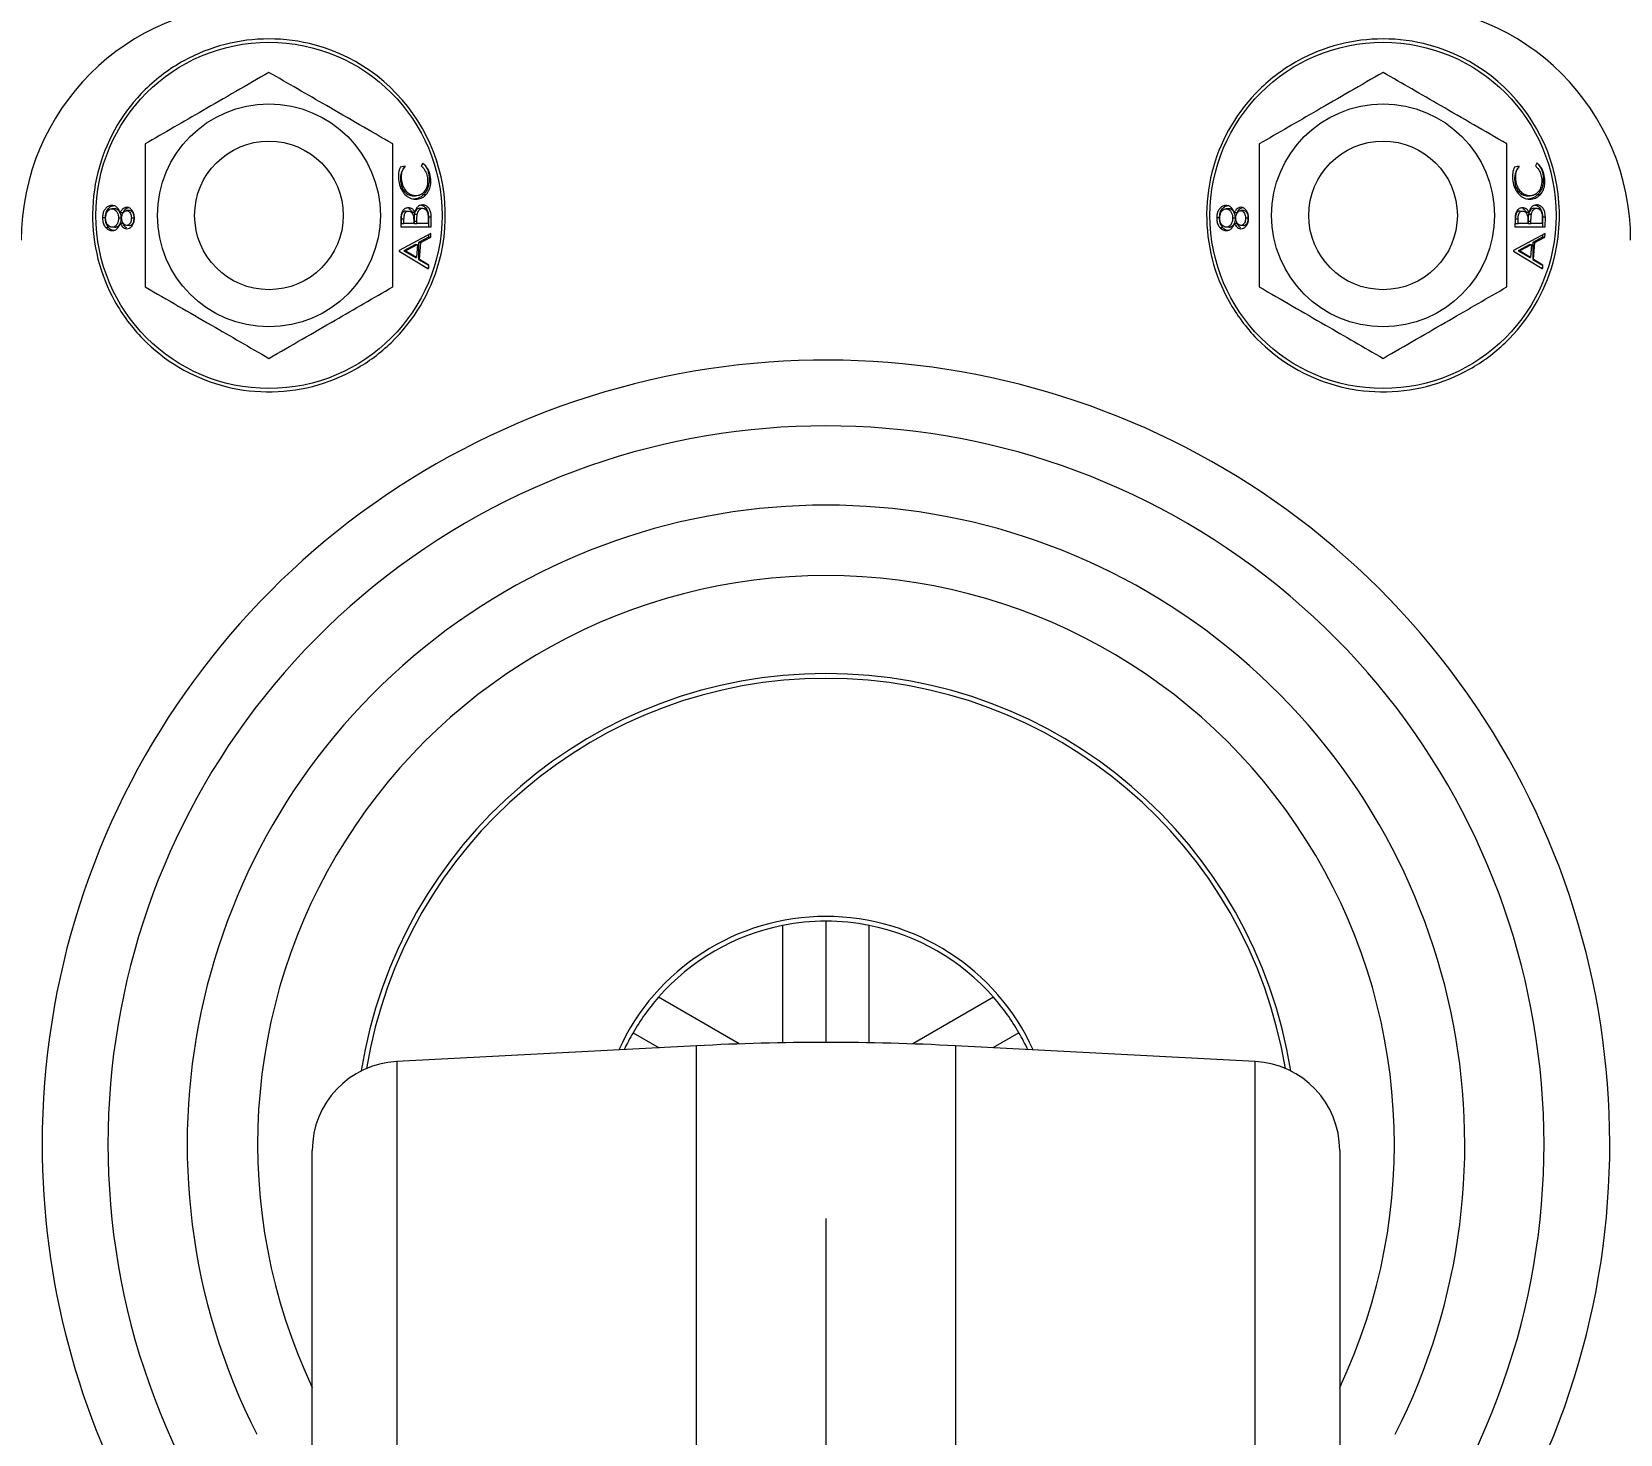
# Model space of a CAD drawing. Header units: inches. Extents: x 40138 to 76695, y -14500 to -5279.
# Drawn here: x 70917.9 to 70982.1, y -10757.7 to -10701 of the extents above; entities that cross this region are included whole.
import ezdxf

# ---------------------------------------------------------------- set-up
doc = ezdxf.new("R2010")
doc.units = ezdxf.units.IN
doc.header["$LTSCALE"] = 2
doc.header["$MEASUREMENT"] = 0
doc.header["$PDMODE"] = 35
doc.header["$PDSIZE"] = -1
doc.layers.add('M-ANNO-DIMS', color=7, linetype='Continuous', lineweight=13)
doc.layers.add('M-OBJECT-DETAILS', color=7, linetype='Continuous', lineweight=9)
doc.styles.get("Standard").update_dxf_attribs({"font": 'romans.shx', "width": 0.8})
doc.dimstyles.new('Details World Wide', dxfattribs={"dimscale": 4, "dimtxt": 4.5, "dimasz": 3.5, "dimexe": 0.75, "dimexo": 0.75, "dimgap": 0.75, "dimtad": 0, "dimtih": 1, "dimtoh": 1, "dimdec": 0, "dimzin": 4, "dimdsep": 46, "dimtxsty": 'Standard', "dimcen": 0, "dimclrd": 256, "dimclre": 256, "dimclrt": 256, "dimadec": 0, "dimazin": 1, "dimtfac": 1, "dimtdec": 0, "dimtmove": 0, "dimatfit": 3, "dimfxl": 1, "dimtolj": 1, "dimtzin": 0, "dimlwd": -1, "dimlwe": -1, "dimarcsym": 0})

# ---------------------------------------------------------------- blocks, each defined once
blk = doc.blocks.new('*D35')
at = {"layer": 'Defpoints', "color": 0, "transparency": 16777216}
for p in [(70550.42, -10745.945), (70950.02, -10745.945), (70950.02, -11048.548)]:
    blk.add_point(p, dxfattribs=at)
at = {"layer": 'M-ANNO-DIMS', "transparency": 16777216}
for p, q in [((70550.42, -10748.945), (70550.42, -11051.548)), ((70950.02, -10748.945), (70950.02, -11051.548)), ((70564.42, -11048.548), (70601.795, -11048.548)), ((70936.02, -11048.548), (70820.366, -11048.548))]:
    blk.add_line(p, q, dxfattribs=at)
for points in [[(70564.42, -11046.215), (70564.42, -11050.881), (70550.42, -11048.548)], [(70936.02, -11046.215), (70936.02, -11050.881), (70950.02, -11048.548)]]:
    blk.add_solid(points, dxfattribs=at)
at = {"layer": 'M-ANNO-DIMS', "transparency": 16777216, "insert": (70711.08, -11048.548), "char_height": 18, "width": 315.31738, "attachment_point": 5}
blk.add_mtext('\\A1;400\\P [15.73]\\PCASTERS\\PCENTER TO CENTER', dxfattribs=at)
blk = doc.blocks.new('*D68')
at = {"layer": 'Defpoints', "color": 0, "transparency": 16777216}
for p in [(70845.16, -9721.796), (71341.845, -9721.796), (70845.22, -10827.966)]:
    blk.add_point(p, dxfattribs=at)
at = {"layer": 'M-ANNO-DIMS', "transparency": 16777216}
for p, q in [((70848.16, -9721.796), (71344.845, -9721.796)), ((71341.845, -9735.796), (71341.845, -10095.974)), ((71341.845, -10813.966), (71341.845, -10159.403)), ((70848.22, -10827.966), (71344.845, -10827.966))]:
    blk.add_line(p, q, dxfattribs=at)
for points in [[(71339.512, -9735.796), (71344.178, -9735.796), (71341.845, -9721.796)], [(71339.512, -10813.966), (71344.178, -10813.966), (71341.845, -10827.966)]]:
    blk.add_solid(points, dxfattribs=at)
at = {"layer": 'M-ANNO-DIMS', "transparency": 16777216, "insert": (71341.845, -10127.688), "char_height": 18, "attachment_point": 5}
blk.add_mtext('\\A1;1106\\P [43.55]', dxfattribs=at)

msp = doc.modelspace()

# ---------------------------------------------------------------- linework, layer by layer
at = {"layer": 'M-OBJECT-DETAILS', "linetype": 'Continuous', "lineweight": 0}
for p, q in [((70933.023, -10706.458), (70932.826, -10706.493)), ((70933.731, -10706.338), (70933.673, -10706.447)), ((70933.743, -10706.336), (70933.731, -10706.338)), ((70978.023, -10706.458), (70977.826, -10706.493)), ((70978.731, -10706.338), (70978.673, -10706.447)), ((70978.743, -10706.336), (70978.731, -10706.338)), ((70932.829, -10706.993), (70932.88, -10706.993)), ((70933.993, -10706.982), (70934.055, -10706.982)), ((70977.829, -10706.993), (70977.88, -10706.993)), ((70978.993, -10706.982), (70979.055, -10706.982)), ((70933.349, -10707.657), (70933.447, -10707.657)), ((70933.779, -10707.601), (70933.875, -10707.601)), ((70978.349, -10707.657), (70978.447, -10707.657)), ((70978.779, -10707.601), (70978.875, -10707.601)), ((70921.29, -10708.176), (70921.177, -10708.176)), ((70921.63, -10708.338), (70921.515, -10708.338)), ((70921.888, -10708.253), (70921.774, -10708.253)), ((70933.041, -10708.272), (70933.155, -10708.272)), ((70933.3, -10708.311), (70933.414, -10708.311)), ((70933.394, -10708.402), (70933.509, -10708.402)), ((70933.613, -10708.157), (70933.726, -10708.157)), ((70933.962, -10708.501), (70933.962, -10708.907)), ((70933.962, -10708.501), (70934.077, -10708.501)), ((70934.071, -10708.907), (70934.077, -10708.501)), ((70966.29, -10708.176), (70966.177, -10708.176)), ((70966.63, -10708.338), (70966.515, -10708.338)), ((70966.888, -10708.253), (70966.774, -10708.253)), ((70978.041, -10708.272), (70978.155, -10708.272)), ((70978.3, -10708.311), (70978.414, -10708.311)), ((70978.394, -10708.402), (70978.509, -10708.402)), ((70978.613, -10708.157), (70978.726, -10708.157)), ((70978.962, -10708.501), (70978.962, -10708.907)), ((70978.962, -10708.501), (70979.077, -10708.501)), ((70979.071, -10708.907), (70979.077, -10708.501)), ((70920.915, -10708.549), (70920.8, -10708.549)), ((70921.049, -10708.947), (70920.941, -10708.947)), ((70921.301, -10708.926), (70921.192, -10708.926)), ((70921.56, -10708.56), (70921.445, -10708.56)), ((70921.63, -10708.771), (70921.518, -10708.771)), ((70921.891, -10708.849), (70921.78, -10708.849)), ((70922.079, -10708.551), (70921.964, -10708.551)), ((70934.063, -10709.176), (70932.787, -10709.868)), ((70932.849, -10708.614), (70932.843, -10708.907)), ((70932.861, -10708.589), (70932.975, -10708.589)), ((70932.861, -10708.589), (70932.861, -10708.772)), ((70932.861, -10708.772), (70932.972, -10708.772)), ((70932.972, -10708.772), (70932.975, -10708.589)), ((70933.366, -10708.772), (70932.972, -10708.772)), ((70933.367, -10708.682), (70933.366, -10708.772)), ((70933.38, -10708.683), (70933.38, -10708.772)), ((70933.38, -10708.683), (70933.493, -10708.683)), ((70933.38, -10708.772), (70933.492, -10708.772)), ((70933.492, -10708.772), (70933.493, -10708.683)), ((70933.948, -10708.772), (70933.492, -10708.772)), ((70933.95, -10708.58), (70933.948, -10708.772)), ((70934.057, -10709.322), (70934.063, -10709.176)), ((70965.915, -10708.549), (70965.8, -10708.549)), ((70966.049, -10708.947), (70965.941, -10708.947)), ((70966.301, -10708.926), (70966.192, -10708.926)), ((70966.56, -10708.56), (70966.445, -10708.56)), ((70966.63, -10708.771), (70966.518, -10708.771)), ((70966.891, -10708.849), (70966.78, -10708.849)), ((70967.079, -10708.551), (70966.964, -10708.551)), ((70979.063, -10709.176), (70977.787, -10709.868)), ((70977.849, -10708.614), (70977.843, -10708.907)), ((70977.861, -10708.589), (70977.975, -10708.589)), ((70977.861, -10708.589), (70977.861, -10708.772)), ((70977.861, -10708.772), (70977.972, -10708.772)), ((70977.972, -10708.772), (70977.975, -10708.589)), ((70978.366, -10708.772), (70977.972, -10708.772)), ((70978.367, -10708.682), (70978.366, -10708.772)), ((70978.38, -10708.683), (70978.38, -10708.772)), ((70978.38, -10708.683), (70978.493, -10708.683)), ((70978.38, -10708.772), (70978.492, -10708.772)), ((70978.492, -10708.772), (70978.493, -10708.683)), ((70978.948, -10708.772), (70978.492, -10708.772)), ((70978.95, -10708.58), (70978.948, -10708.772)), ((70979.057, -10709.322), (70979.063, -10709.176)), ((70933.443, -10709.615), (70932.974, -10709.879)), ((70933.028, -10709.879), (70933.52, -10709.615)), ((70933.443, -10709.615), (70933.52, -10709.615)), ((70933.52, -10709.615), (70933.478, -10710.151)), ((70933.962, -10709.322), (70933.568, -10709.544)), ((70933.568, -10709.544), (70933.568, -10710.224)), ((70933.568, -10709.544), (70933.651, -10709.544)), ((70933.599, -10710.224), (70933.651, -10709.544)), ((70933.651, -10709.544), (70934.057, -10709.322)), ((70933.962, -10709.231), (70933.962, -10709.322)), ((70933.962, -10709.322), (70934.057, -10709.322)), ((70978.443, -10709.615), (70977.974, -10709.879)), ((70978.028, -10709.879), (70978.52, -10709.615)), ((70978.443, -10709.615), (70978.52, -10709.615)), ((70978.52, -10709.615), (70978.478, -10710.151)), ((70978.962, -10709.322), (70978.568, -10709.544)), ((70978.568, -10709.544), (70978.568, -10710.224)), ((70978.568, -10709.544), (70978.651, -10709.544)), ((70978.599, -10710.224), (70978.651, -10709.544)), ((70978.651, -10709.544), (70979.057, -10709.322)), ((70978.962, -10709.231), (70978.962, -10709.322)), ((70978.962, -10709.322), (70979.057, -10709.322)), ((70932.787, -10709.868), (70932.786, -10709.887)), ((70932.786, -10709.887), (70933.94, -10710.586)), ((70932.974, -10709.879), (70933.443, -10710.151)), ((70932.974, -10709.879), (70933.028, -10709.879)), ((70933.478, -10710.151), (70933.028, -10709.879)), ((70933.443, -10710.151), (70933.478, -10710.151)), ((70933.568, -10710.224), (70933.962, -10710.452)), ((70933.568, -10710.224), (70933.599, -10710.224)), ((70933.976, -10710.452), (70933.599, -10710.224)), ((70933.962, -10710.59), (70933.976, -10710.452)), ((70933.962, -10710.452), (70933.962, -10710.59)), ((70933.962, -10710.452), (70933.976, -10710.452)), ((70977.787, -10709.868), (70977.786, -10709.887)), ((70977.786, -10709.887), (70978.94, -10710.586)), ((70977.974, -10709.879), (70978.443, -10710.151)), ((70977.974, -10709.879), (70978.028, -10709.879)), ((70978.478, -10710.151), (70978.028, -10709.879)), ((70978.443, -10710.151), (70978.478, -10710.151)), ((70978.568, -10710.224), (70978.962, -10710.452)), ((70978.568, -10710.224), (70978.599, -10710.224)), ((70978.976, -10710.452), (70978.599, -10710.224)), ((70978.962, -10710.59), (70978.976, -10710.452)), ((70978.962, -10710.452), (70978.962, -10710.59)), ((70978.962, -10710.452), (70978.976, -10710.452)), ((70933.94, -10710.586), (70933.962, -10710.59)), ((70978.94, -10710.586), (70978.962, -10710.59)), ((70948.27, -10737.117), (70948.27, -10741.853)), ((70950.02, -10736.945), (70950.02, -10741.837)), ((70951.77, -10741.853), (70951.77, -10737.117)), ((70946.512, -10741.899), (70943.25, -10740.015)), ((70956.791, -10740.015), (70953.529, -10741.899)), ((70942.226, -10741.445), (70943.28, -10742.053)), ((70957.815, -10741.445), (70956.761, -10742.053)), ((70944.787, -10741.974), (70932.682, -10742.609)), ((70944.787, -10792.776), (70944.787, -10741.974)), ((70967.359, -10742.609), (70955.254, -10741.974)), ((70955.254, -10741.974), (70955.254, -10767.375)), ((70932.682, -10742.609), (70932.682, -10792.141)), ((70967.359, -10767.375), (70967.359, -10742.609)), ((70929.27, -10788.546), (70929.27, -10746.204)), ((70970.77, -10746.204), (70970.77, -10788.546))]:
    msp.add_line(p, q, dxfattribs=at)
for centre, radius in [((70927.52, -10708.445), 6.991), ((70972.52, -10708.445), 6.991), ((70927.52, -10708.445), 4.5), ((70972.52, -10708.445), 4.5), ((70927.52, -10708.445), 3), ((70972.52, -10708.445), 3)]:
    msp.add_circle(centre, radius, dxfattribs=at)
for centre, radius, start, end in [((70927.02, -10709.445), 9.5, 90, 180), ((70973.02, -10709.445), 9.5, 0, 90), ((70927.52, -10708.445), 7.125, 90, 118.83254), ((70927.52, -10708.445), 7.125, 74.85515, 90), ((70972.52, -10708.445), 7.125, 90, 118.83254), ((70972.52, -10708.445), 7.125, 74.85515, 90), ((70927.52, -10708.445), 7.125, 29.55583, 74.85515), ((70972.52, -10708.445), 7.125, 29.55583, 74.85515), ((70927.52, -10708.445), 7.125, 118.83254, 134.51966), ((70972.52, -10708.445), 7.125, 118.83254, 134.51966), ((70927.52, -10708.445), 7.125, 134.51966, 164.00096), ((70972.52, -10708.445), 7.125, 134.51966, 164.00096), ((70927.52, -10708.445), 7.125, 344.49332, 29.55583), ((70972.52, -10708.445), 7.125, 344.49332, 29.55583), ((70927.52, -10708.445), 7.125, 164.00096, 179.48437), ((70972.52, -10708.445), 7.125, 164.00096, 179.48437), ((70927.52, -10708.445), 7.125, 179.48437, 209.15255), ((70972.52, -10708.445), 7.125, 179.48437, 209.15255), ((70927.52, -10708.445), 7.125, 313.82718, 344.49332), ((70972.52, -10708.445), 7.125, 313.82718, 344.49332), ((70927.52, -10708.445), 7.125, 209.15255, 224.38376), ((70972.52, -10708.445), 7.125, 209.15255, 224.38376), ((70927.52, -10708.445), 7.125, 224.38376, 254.28676), ((70927.52, -10708.445), 7.125, 299.40158, 313.82718), ((70972.52, -10708.445), 7.125, 224.38376, 254.28676), ((70972.52, -10708.445), 7.125, 299.40158, 313.82718), ((70950.02, -10745.945), 31.658, 329.28504, 180), ((70927.52, -10708.445), 7.125, 269.18993, 299.40158), ((70972.52, -10708.445), 7.125, 269.18993, 299.40158), ((70927.52, -10708.445), 7.125, 254.28676, 269.18993), ((70972.52, -10708.445), 7.125, 254.28676, 269.18993), ((70950.02, -10745.945), 29, 333.00241, 206.99759), ((70950.02, -10745.945), 25.8, 333.00241, 206.99759), ((70950.02, -10745.945), 22.957, 90, 205.33136), ((70950.02, -10745.945), 22.957, 334.66864, 90), ((70950.02, -10745.945), 19, 8.9532, 171.0468), ((70950.02, -10745.945), 18.806, 9.34943, 170.65057), ((70950.02, -10745.945), 9.194, 24.45771, 155.54229), ((70950.02, -10745.945), 9, 101.21227, 138.78773), ((70950.02, -10745.945), 9, 90, 101.21227), ((70950.02, -10745.945), 9, 78.78773, 90), ((70950.02, -10745.945), 9, 41.21227, 78.78773), ((70950.02, -10745.945), 9, 138.78773, 150), ((70950.02, -10745.945), 9, 30, 41.21227), ((70950.02, -10745.945), 9, 150, 154.89946), ((70950.02, -10841.837), 100, 87, 93), ((70950.02, -10745.945), 9, 25.10054, 30), ((70932.87, -10746.204), 3.6, 93, 180), ((70967.17, -10746.204), 3.6, 0, 87), ((70950.02, -10745.945), 31.658, 180, 209.72409)]:
    msp.add_arc(centre, radius, start, end, dxfattribs=at)
for points, knots in [([(70927.52, -10702.672), (70926.627, -10703.187), (70924.956, -10704.152), (70923.294, -10705.112), (70922.52, -10705.558)], [0, 0, 0, 0, 0.5347168, 1, 1, 1, 1]), ([(70932.52, -10705.558), (70931.627, -10705.043), (70929.956, -10704.078), (70928.294, -10703.118), (70927.52, -10702.672)], [0, 0, 0, 0, 0.534716, 1, 1, 1, 1]), ([(70972.52, -10702.672), (70971.627, -10703.187), (70969.956, -10704.152), (70968.294, -10705.112), (70967.52, -10705.558)], [0, 0, 0, 0, 0.534716, 1, 1, 1, 1]), ([(70977.52, -10705.558), (70976.627, -10705.043), (70974.956, -10704.078), (70973.294, -10703.118), (70972.52, -10702.672)], [0, 0, 0, 0, 0.534715, 1, 1, 1, 1]), ([(70922.52, -10705.558), (70922.52, -10705.785), (70922.52, -10706.964), (70922.52, -10708.953), (70922.52, -10710.624), (70922.52, -10711.332)], [0, 0, 0, 0, 0.120906, 0.62741, 1, 1, 1, 1]), ([(70932.52, -10711.332), (70932.52, -10710.624), (70932.52, -10708.953), (70932.52, -10706.964), (70932.52, -10705.785), (70932.52, -10705.558)], [0, 0, 0, 0, 0.37259, 0.879094, 1, 1, 1, 1]), ([(70967.52, -10705.558), (70967.52, -10705.785), (70967.52, -10706.964), (70967.52, -10708.953), (70967.52, -10710.624), (70967.52, -10711.332)], [0, 0, 0, 0, 0.120906, 0.62741, 1, 1, 1, 1]), ([(70977.52, -10711.332), (70977.52, -10710.624), (70977.52, -10708.953), (70977.52, -10706.964), (70977.52, -10705.785), (70977.52, -10705.558)], [0, 0, 0, 0, 0.37259, 0.879094, 1, 1, 1, 1]), ([(70932.826, -10706.493), (70932.797, -10706.57), (70932.74, -10706.722), (70932.748, -10706.898), (70932.752, -10706.984)], [0, 0, 0, 0, 0.509676, 1, 1, 1, 1]), ([(70933.023, -10706.458), (70932.983, -10706.507), (70932.918, -10706.587), (70932.863, -10706.731), (70932.834, -10706.859), (70932.831, -10706.948), (70932.829, -10706.993)], [0, 0, 0, 0, 0.3393314, 0.5594726, 0.7797523, 1, 1, 1, 1]), ([(70932.88, -10706.993), (70932.878, -10706.941), (70932.872, -10706.811), (70932.912, -10706.616), (70932.988, -10706.509), (70933.023, -10706.458)], [0, 0, 0, 0, 0.256358, 0.651605, 1, 1, 1, 1]), ([(70933.673, -10706.447), (70933.707, -10706.482), (70933.793, -10706.571), (70933.894, -10706.754), (70933.917, -10706.907), (70933.928, -10706.983)], [0, 0, 0, 0, 0.249563, 0.628035, 1, 1, 1, 1]), ([(70934.055, -10706.982), (70934.04, -10706.884), (70934.011, -10706.686), (70933.882, -10706.465), (70933.777, -10706.368), (70933.743, -10706.336)], [0, 0, 0, 0, 0.397731, 0.798455, 1, 1, 1, 1]), ([(70933.743, -10706.336), (70933.794, -10706.393), (70933.878, -10706.487), (70933.95, -10706.661), (70933.987, -10706.819), (70933.991, -10706.928), (70933.993, -10706.982)], [0, 0, 0, 0, 0.339341, 0.559515, 0.779712, 1, 1, 1, 1]), ([(70977.826, -10706.493), (70977.797, -10706.57), (70977.74, -10706.722), (70977.748, -10706.898), (70977.752, -10706.984)], [0, 0, 0, 0, 0.509676, 1, 1, 1, 1]), ([(70978.023, -10706.458), (70977.983, -10706.507), (70977.918, -10706.587), (70977.863, -10706.731), (70977.834, -10706.859), (70977.831, -10706.948), (70977.829, -10706.993)], [0, 0, 0, 0, 0.3393314, 0.5594726, 0.7797523, 1, 1, 1, 1]), ([(70977.88, -10706.993), (70977.878, -10706.941), (70977.872, -10706.811), (70977.912, -10706.616), (70977.988, -10706.509), (70978.023, -10706.458)], [0, 0, 0, 0, 0.256358, 0.651605, 1, 1, 1, 1]), ([(70978.673, -10706.447), (70978.707, -10706.482), (70978.793, -10706.571), (70978.894, -10706.754), (70978.917, -10706.907), (70978.928, -10706.983)], [0, 0, 0, 0, 0.249563, 0.628035, 1, 1, 1, 1]), ([(70979.055, -10706.982), (70979.04, -10706.884), (70979.011, -10706.686), (70978.882, -10706.465), (70978.777, -10706.368), (70978.743, -10706.336)], [0, 0, 0, 0, 0.397728, 0.798454, 1, 1, 1, 1]), ([(70978.743, -10706.336), (70978.794, -10706.393), (70978.878, -10706.487), (70978.95, -10706.661), (70978.987, -10706.819), (70978.991, -10706.928), (70978.993, -10706.982)], [0, 0, 0, 0, 0.339341, 0.559515, 0.779712, 1, 1, 1, 1]), ([(70932.752, -10706.984), (70932.768, -10707.086), (70932.796, -10707.274), (70932.929, -10707.516), (70933.1, -10707.694), (70933.284, -10707.782), (70933.401, -10707.789), (70933.444, -10707.791)], [0, 0, 0, 0, 0.243393, 0.450854, 0.65784, 0.874234, 1, 1, 1, 1]), ([(70932.829, -10706.993), (70932.838, -10707.088), (70932.856, -10707.28), (70932.989, -10707.503), (70933.164, -10707.636), (70933.288, -10707.65), (70933.349, -10707.657)], [0, 0, 0, 0, 0.279869, 0.559517, 0.779683, 1, 1, 1, 1]), ([(70933.447, -10707.657), (70933.387, -10707.65), (70933.265, -10707.637), (70933.104, -10707.524), (70932.983, -10707.359), (70932.906, -10707.176), (70932.888, -10707.049), (70932.88, -10706.993)], [0, 0, 0, 0, 0.21341, 0.427941, 0.625548, 0.832687, 1, 1, 1, 1]), ([(70933.928, -10706.983), (70933.928, -10707.07), (70933.929, -10707.229), (70933.843, -10707.434), (70933.715, -10707.582), (70933.572, -10707.65), (70933.48, -10707.655), (70933.447, -10707.657)], [0, 0, 0, 0, 0.251132, 0.46214, 0.672907, 0.884323, 1, 1, 1, 1]), ([(70933.993, -10706.982), (70933.99, -10707.061), (70933.984, -10707.191), (70933.933, -10707.362), (70933.869, -10707.495), (70933.809, -10707.566), (70933.779, -10707.601)], [0, 0, 0, 0, 0.339854, 0.559938, 0.779979, 1, 1, 1, 1]), ([(70933.875, -10707.601), (70933.92, -10707.54), (70934.011, -10707.418), (70934.061, -10707.192), (70934.057, -10707.045), (70934.055, -10706.982)], [0, 0, 0, 0, 0.362181, 0.725374, 1, 1, 1, 1]), ([(70977.752, -10706.984), (70977.768, -10707.086), (70977.796, -10707.274), (70977.929, -10707.516), (70978.1, -10707.694), (70978.284, -10707.782), (70978.401, -10707.789), (70978.444, -10707.791)], [0, 0, 0, 0, 0.243393, 0.450854, 0.65784, 0.874234, 1, 1, 1, 1]), ([(70977.829, -10706.993), (70977.838, -10707.088), (70977.856, -10707.28), (70977.989, -10707.503), (70978.164, -10707.636), (70978.288, -10707.65), (70978.349, -10707.657)], [0, 0, 0, 0, 0.279869, 0.559517, 0.779683, 1, 1, 1, 1]), ([(70978.447, -10707.657), (70978.387, -10707.65), (70978.265, -10707.637), (70978.104, -10707.524), (70977.983, -10707.359), (70977.906, -10707.176), (70977.888, -10707.049), (70977.88, -10706.993)], [0, 0, 0, 0, 0.21341, 0.427941, 0.625548, 0.832687, 1, 1, 1, 1]), ([(70978.928, -10706.983), (70978.928, -10707.07), (70978.929, -10707.229), (70978.843, -10707.434), (70978.715, -10707.582), (70978.572, -10707.65), (70978.48, -10707.655), (70978.447, -10707.657)], [0, 0, 0, 0, 0.251132, 0.46214, 0.672907, 0.884323, 1, 1, 1, 1]), ([(70978.993, -10706.982), (70978.99, -10707.061), (70978.984, -10707.191), (70978.933, -10707.362), (70978.869, -10707.495), (70978.809, -10707.566), (70978.779, -10707.601)], [0, 0, 0, 0, 0.339854, 0.559938, 0.779979, 1, 1, 1, 1]), ([(70978.875, -10707.601), (70978.92, -10707.54), (70979.011, -10707.418), (70979.061, -10707.192), (70979.057, -10707.045), (70979.055, -10706.982)], [0, 0, 0, 0, 0.3621812, 0.7253738, 1, 1, 1, 1]), ([(70933.779, -10707.601), (70933.704, -10707.663), (70933.571, -10707.774), (70933.412, -10707.786), (70933.341, -10707.791)], [0, 0, 0, 0, 0.55903, 1, 1, 1, 1]), ([(70933.444, -10707.791), (70933.484, -10707.789), (70933.598, -10707.783), (70933.751, -10707.721), (70933.842, -10707.633), (70933.875, -10707.601)], [0, 0, 0, 0, 0.2515409, 0.7248855, 1, 1, 1, 1]), ([(70978.779, -10707.601), (70978.704, -10707.663), (70978.571, -10707.774), (70978.412, -10707.786), (70978.341, -10707.791)], [0, 0, 0, 0, 0.55905, 1, 1, 1, 1]), ([(70978.444, -10707.791), (70978.484, -10707.789), (70978.598, -10707.783), (70978.751, -10707.721), (70978.842, -10707.633), (70978.875, -10707.601)], [0, 0, 0, 0, 0.2515409, 0.7248855, 1, 1, 1, 1]), ([(70921.183, -10708.042), (70921.139, -10708.047), (70921.05, -10708.059), (70920.938, -10708.143), (70920.852, -10708.254), (70920.806, -10708.396), (70920.802, -10708.497), (70920.8, -10708.549)], [0, 0, 0, 0, 0.208975, 0.418545, 0.60611, 0.793947, 1, 1, 1, 1]), ([(70920.915, -10708.549), (70920.918, -10708.477), (70920.926, -10708.332), (70921.025, -10708.163), (70921.155, -10708.061), (70921.247, -10708.048), (70921.294, -10708.042)], [0, 0, 0, 0, 0.280539, 0.559258, 0.779814, 1, 1, 1, 1]), ([(70920.926, -10708.551), (70920.93, -10708.492), (70920.936, -10708.396), (70920.99, -10708.28), (70921.058, -10708.211), (70921.125, -10708.179), (70921.165, -10708.177), (70921.177, -10708.176)], [0, 0, 0, 0, 0.3276224, 0.5279247, 0.7294572, 0.9178601, 1, 1, 1, 1]), ([(70921.177, -10708.176), (70921.205, -10708.18), (70921.263, -10708.187), (70921.343, -10708.251), (70921.407, -10708.346), (70921.441, -10708.458), (70921.444, -10708.53), (70921.445, -10708.56)], [0, 0, 0, 0, 0.186387, 0.373746, 0.61239, 0.844018, 1, 1, 1, 1]), ([(70921.515, -10708.338), (70921.484, -10708.27), (70921.434, -10708.163), (70921.32, -10708.069), (70921.239, -10708.044), (70921.193, -10708.042), (70921.183, -10708.042)], [0, 0, 0, 0, 0.43322, 0.682196, 0.931162, 1, 1, 1, 1]), ([(70921.56, -10708.56), (70921.556, -10708.507), (70921.549, -10708.401), (70921.48, -10708.277), (70921.391, -10708.192), (70921.324, -10708.181), (70921.29, -10708.176)], [0, 0, 0, 0, 0.280274, 0.560101, 0.780258, 1, 1, 1, 1]), ([(70921.778, -10708.119), (70921.741, -10708.124), (70921.672, -10708.135), (70921.587, -10708.209), (70921.541, -10708.281), (70921.52, -10708.327), (70921.515, -10708.338)], [0, 0, 0, 0, 0.33025, 0.618211, 0.90672, 1, 1, 1, 1]), ([(70921.571, -10708.556), (70921.574, -10708.516), (70921.58, -10708.437), (70921.63, -10708.342), (70921.686, -10708.281), (70921.736, -10708.256), (70921.764, -10708.254), (70921.774, -10708.253)], [0, 0, 0, 0, 0.275954, 0.553409, 0.761178, 0.913187, 1, 1, 1, 1]), ([(70921.63, -10708.338), (70921.665, -10708.271), (70921.728, -10708.152), (70921.84, -10708.129), (70921.89, -10708.119)], [0, 0, 0, 0, 0.560105, 1, 1, 1, 1]), ([(70921.774, -10708.253), (70921.793, -10708.255), (70921.829, -10708.26), (70921.883, -10708.3), (70921.926, -10708.362), (70921.959, -10708.45), (70921.962, -10708.515), (70921.964, -10708.551)], [0, 0, 0, 0, 0.160661, 0.322091, 0.535028, 0.746078, 1, 1, 1, 1]), ([(70922.09, -10708.558), (70922.085, -10708.501), (70922.076, -10708.385), (70922.004, -10708.24), (70921.904, -10708.148), (70921.823, -10708.121), (70921.782, -10708.119), (70921.778, -10708.119)], [0, 0, 0, 0, 0.2664099, 0.5351383, 0.766019, 0.9743085, 1, 1, 1, 1]), ([(70922.079, -10708.551), (70922.077, -10708.511), (70922.072, -10708.433), (70922.027, -10708.336), (70921.964, -10708.266), (70921.913, -10708.258), (70921.888, -10708.253)], [0, 0, 0, 0, 0.280662, 0.560556, 0.78063, 1, 1, 1, 1]), ([(70933.151, -10708.137), (70933.107, -10708.144), (70933.026, -10708.156), (70932.931, -10708.241), (70932.871, -10708.359), (70932.852, -10708.488), (70932.85, -10708.577), (70932.849, -10708.614)], [0, 0, 0, 0, 0.233548, 0.434988, 0.610244, 0.837918, 1, 1, 1, 1]), ([(70933.041, -10708.272), (70933.011, -10708.276), (70932.965, -10708.283), (70932.919, -10708.33), (70932.866, -10708.42), (70932.863, -10708.514), (70932.861, -10708.589)], [0, 0, 0, 0, 0.249276, 0.3749, 0.500657, 1, 1, 1, 1]), ([(70932.975, -10708.589), (70932.977, -10708.537), (70932.98, -10708.46), (70933.011, -10708.362), (70933.052, -10708.306), (70933.104, -10708.276), (70933.139, -10708.273), (70933.155, -10708.272)], [0, 0, 0, 0, 0.35472, 0.530371, 0.707891, 0.860594, 1, 1, 1, 1]), ([(70933.414, -10708.311), (70933.388, -10708.27), (70933.338, -10708.193), (70933.237, -10708.144), (70933.176, -10708.139), (70933.151, -10708.137)], [0, 0, 0, 0, 0.4086568, 0.7593229, 1, 1, 1, 1]), ([(70933.155, -10708.272), (70933.178, -10708.275), (70933.225, -10708.281), (70933.285, -10708.327), (70933.331, -10708.392), (70933.368, -10708.511), (70933.368, -10708.611), (70933.367, -10708.682)], [0, 0, 0, 0, 0.154523, 0.30996, 0.458971, 0.616153, 1, 1, 1, 1]), ([(70933.162, -10708.17), (70933.177, -10708.177), (70933.234, -10708.203), (70933.272, -10708.265), (70933.3, -10708.311)], [0, 0, 0, 0, 0.255507, 1, 1, 1, 1]), ([(70933.394, -10708.402), (70933.389, -10708.454), (70933.38, -10708.548), (70933.38, -10708.641), (70933.38, -10708.683)], [0, 0, 0, 0, 0.559759, 1, 1, 1, 1]), ([(70933.613, -10708.157), (70933.583, -10708.161), (70933.523, -10708.17), (70933.436, -10708.257), (70933.41, -10708.347), (70933.394, -10708.402)], [0, 0, 0, 0, 0.279945, 0.560423, 1, 1, 1, 1]), ([(70933.724, -10708.022), (70933.684, -10708.027), (70933.609, -10708.035), (70933.515, -10708.103), (70933.45, -10708.198), (70933.426, -10708.274), (70933.414, -10708.311)], [0, 0, 0, 0, 0.284687, 0.527143, 0.770162, 1, 1, 1, 1]), ([(70933.493, -10708.683), (70933.494, -10708.659), (70933.495, -10708.612), (70933.497, -10708.518), (70933.504, -10708.449), (70933.509, -10708.402)], [0, 0, 0, 0, 0.250335, 0.500524, 1, 1, 1, 1]), ([(70933.509, -10708.402), (70933.521, -10708.356), (70933.541, -10708.279), (70933.605, -10708.199), (70933.667, -10708.161), (70933.71, -10708.158), (70933.726, -10708.157)], [0, 0, 0, 0, 0.368134, 0.605508, 0.844054, 1, 1, 1, 1]), ([(70933.613, -10708.022), (70933.668, -10708.031), (70933.779, -10708.049), (70933.895, -10708.184), (70933.954, -10708.343), (70933.959, -10708.448), (70933.962, -10708.501)], [0, 0, 0, 0, 0.279132, 0.558644, 0.779063, 1, 1, 1, 1]), ([(70934.077, -10708.501), (70934.072, -10708.431), (70934.065, -10708.312), (70933.992, -10708.165), (70933.899, -10708.069), (70933.803, -10708.026), (70933.744, -10708.023), (70933.724, -10708.022)], [0, 0, 0, 0, 0.291009, 0.494135, 0.697343, 0.8988, 1, 1, 1, 1]), ([(70933.726, -10708.157), (70933.75, -10708.16), (70933.799, -10708.166), (70933.862, -10708.216), (70933.912, -10708.286), (70933.95, -10708.41), (70933.95, -10708.511), (70933.95, -10708.58)], [0, 0, 0, 0, 0.155127, 0.310904, 0.471436, 0.63497, 1, 1, 1, 1]), ([(70966.183, -10708.042), (70966.139, -10708.047), (70966.05, -10708.059), (70965.938, -10708.143), (70965.852, -10708.254), (70965.806, -10708.396), (70965.802, -10708.497), (70965.8, -10708.549)], [0, 0, 0, 0, 0.208974, 0.418545, 0.606109, 0.793945, 1, 1, 1, 1]), ([(70965.915, -10708.549), (70965.918, -10708.477), (70965.926, -10708.332), (70966.025, -10708.163), (70966.155, -10708.061), (70966.247, -10708.048), (70966.294, -10708.042)], [0, 0, 0, 0, 0.280539, 0.559258, 0.779814, 1, 1, 1, 1]), ([(70965.926, -10708.551), (70965.93, -10708.492), (70965.936, -10708.396), (70965.99, -10708.28), (70966.058, -10708.211), (70966.125, -10708.179), (70966.165, -10708.177), (70966.177, -10708.176)], [0, 0, 0, 0, 0.3276224, 0.5279247, 0.7294572, 0.9178601, 1, 1, 1, 1]), ([(70966.177, -10708.176), (70966.205, -10708.18), (70966.263, -10708.187), (70966.343, -10708.251), (70966.407, -10708.346), (70966.441, -10708.458), (70966.444, -10708.53), (70966.445, -10708.56)], [0, 0, 0, 0, 0.186387, 0.373746, 0.61239, 0.844018, 1, 1, 1, 1]), ([(70966.515, -10708.338), (70966.484, -10708.27), (70966.434, -10708.163), (70966.32, -10708.069), (70966.239, -10708.044), (70966.193, -10708.042), (70966.183, -10708.042)], [0, 0, 0, 0, 0.433221, 0.682217, 0.931162, 1, 1, 1, 1]), ([(70966.56, -10708.56), (70966.556, -10708.507), (70966.549, -10708.401), (70966.48, -10708.277), (70966.391, -10708.192), (70966.324, -10708.181), (70966.29, -10708.176)], [0, 0, 0, 0, 0.280269, 0.560091, 0.780262, 1, 1, 1, 1]), ([(70966.778, -10708.119), (70966.741, -10708.124), (70966.672, -10708.135), (70966.587, -10708.209), (70966.541, -10708.281), (70966.52, -10708.327), (70966.515, -10708.338)], [0, 0, 0, 0, 0.330248, 0.618232, 0.906721, 1, 1, 1, 1]), ([(70966.571, -10708.556), (70966.574, -10708.516), (70966.58, -10708.437), (70966.63, -10708.342), (70966.686, -10708.281), (70966.736, -10708.256), (70966.764, -10708.254), (70966.774, -10708.253)], [0, 0, 0, 0, 0.275954, 0.553409, 0.761178, 0.913187, 1, 1, 1, 1]), ([(70966.63, -10708.338), (70966.665, -10708.271), (70966.728, -10708.152), (70966.84, -10708.129), (70966.89, -10708.119)], [0, 0, 0, 0, 0.560105, 1, 1, 1, 1]), ([(70966.774, -10708.253), (70966.793, -10708.255), (70966.829, -10708.26), (70966.883, -10708.3), (70966.926, -10708.362), (70966.959, -10708.45), (70966.962, -10708.515), (70966.964, -10708.551)], [0, 0, 0, 0, 0.160663, 0.322095, 0.535035, 0.746075, 1, 1, 1, 1]), ([(70967.09, -10708.558), (70967.085, -10708.501), (70967.076, -10708.385), (70967.004, -10708.24), (70966.904, -10708.148), (70966.823, -10708.121), (70966.782, -10708.119), (70966.778, -10708.119)], [0, 0, 0, 0, 0.2664099, 0.5351383, 0.766019, 0.9743085, 1, 1, 1, 1]), ([(70967.079, -10708.551), (70967.077, -10708.511), (70967.072, -10708.433), (70967.027, -10708.336), (70966.964, -10708.266), (70966.913, -10708.258), (70966.888, -10708.253)], [0, 0, 0, 0, 0.280662, 0.560556, 0.78063, 1, 1, 1, 1]), ([(70978.151, -10708.137), (70978.107, -10708.144), (70978.026, -10708.156), (70977.931, -10708.241), (70977.871, -10708.359), (70977.852, -10708.488), (70977.85, -10708.577), (70977.849, -10708.614)], [0, 0, 0, 0, 0.233533, 0.434991, 0.61024, 0.837916, 1, 1, 1, 1]), ([(70978.041, -10708.272), (70978.011, -10708.276), (70977.965, -10708.283), (70977.919, -10708.33), (70977.866, -10708.42), (70977.863, -10708.514), (70977.861, -10708.589)], [0, 0, 0, 0, 0.249274, 0.37492, 0.50066, 1, 1, 1, 1]), ([(70977.975, -10708.589), (70977.977, -10708.537), (70977.98, -10708.46), (70978.011, -10708.362), (70978.052, -10708.306), (70978.104, -10708.276), (70978.139, -10708.273), (70978.155, -10708.272)], [0, 0, 0, 0, 0.35473, 0.530386, 0.707911, 0.860618, 1, 1, 1, 1]), ([(70978.414, -10708.311), (70978.388, -10708.27), (70978.338, -10708.193), (70978.237, -10708.144), (70978.176, -10708.139), (70978.151, -10708.137)], [0, 0, 0, 0, 0.4086437, 0.7592985, 1, 1, 1, 1]), ([(70978.155, -10708.272), (70978.178, -10708.275), (70978.225, -10708.281), (70978.285, -10708.327), (70978.331, -10708.392), (70978.368, -10708.511), (70978.368, -10708.611), (70978.367, -10708.682)], [0, 0, 0, 0, 0.1545206, 0.3099752, 0.4589701, 0.6161581, 1, 1, 1, 1]), ([(70978.162, -10708.17), (70978.177, -10708.177), (70978.234, -10708.203), (70978.272, -10708.265), (70978.3, -10708.311)], [0, 0, 0, 0, 0.255544, 1, 1, 1, 1]), ([(70978.394, -10708.402), (70978.389, -10708.454), (70978.38, -10708.548), (70978.38, -10708.641), (70978.38, -10708.683)], [0, 0, 0, 0, 0.559759, 1, 1, 1, 1]), ([(70978.613, -10708.157), (70978.583, -10708.161), (70978.523, -10708.17), (70978.436, -10708.257), (70978.41, -10708.347), (70978.394, -10708.402)], [0, 0, 0, 0, 0.279945, 0.560423, 1, 1, 1, 1]), ([(70978.724, -10708.022), (70978.684, -10708.027), (70978.609, -10708.035), (70978.515, -10708.103), (70978.45, -10708.198), (70978.426, -10708.274), (70978.414, -10708.311)], [0, 0, 0, 0, 0.2846854, 0.5271602, 0.7701633, 1, 1, 1, 1]), ([(70978.493, -10708.683), (70978.494, -10708.659), (70978.495, -10708.612), (70978.497, -10708.518), (70978.504, -10708.449), (70978.509, -10708.402)], [0, 0, 0, 0, 0.250334, 0.500525, 1, 1, 1, 1]), ([(70978.509, -10708.402), (70978.521, -10708.356), (70978.541, -10708.279), (70978.605, -10708.199), (70978.667, -10708.161), (70978.71, -10708.158), (70978.726, -10708.157)], [0, 0, 0, 0, 0.368134, 0.605508, 0.844054, 1, 1, 1, 1]), ([(70978.613, -10708.022), (70978.668, -10708.031), (70978.779, -10708.049), (70978.895, -10708.184), (70978.954, -10708.343), (70978.959, -10708.448), (70978.962, -10708.501)], [0, 0, 0, 0, 0.279118, 0.558633, 0.779061, 1, 1, 1, 1]), ([(70979.077, -10708.501), (70979.072, -10708.431), (70979.065, -10708.312), (70978.992, -10708.165), (70978.899, -10708.069), (70978.803, -10708.026), (70978.744, -10708.023), (70978.724, -10708.022)], [0, 0, 0, 0, 0.291009, 0.494135, 0.697343, 0.898817, 1, 1, 1, 1]), ([(70978.726, -10708.157), (70978.75, -10708.16), (70978.799, -10708.166), (70978.862, -10708.216), (70978.912, -10708.286), (70978.95, -10708.41), (70978.95, -10708.511), (70978.95, -10708.58)], [0, 0, 0, 0, 0.155127, 0.310904, 0.471436, 0.63497, 1, 1, 1, 1]), ([(70920.8, -10708.549), (70920.802, -10708.586), (70920.805, -10708.683), (70920.845, -10708.83), (70920.91, -10708.91), (70920.941, -10708.947)], [0, 0, 0, 0, 0.252015, 0.653604, 1, 1, 1, 1]), ([(70921.049, -10708.947), (70921.005, -10708.883), (70920.924, -10708.767), (70920.918, -10708.616), (70920.915, -10708.549)], [0, 0, 0, 0, 0.557758, 1, 1, 1, 1]), ([(70921.192, -10708.926), (70921.164, -10708.923), (70921.107, -10708.916), (70921.033, -10708.86), (70920.972, -10708.781), (70920.933, -10708.673), (70920.928, -10708.593), (70920.926, -10708.551)], [0, 0, 0, 0, 0.187132, 0.374924, 0.562436, 0.769694, 1, 1, 1, 1]), ([(70920.941, -10708.947), (70920.96, -10708.965), (70921.014, -10709.014), (70921.104, -10709.055), (70921.173, -10709.059), (70921.198, -10709.061)], [0, 0, 0, 0, 0.251724, 0.725899, 1, 1, 1, 1]), ([(70921.304, -10709.061), (70921.251, -10709.055), (70921.158, -10709.044), (70921.083, -10708.977), (70921.049, -10708.947)], [0, 0, 0, 0, 0.559393, 1, 1, 1, 1]), ([(70921.445, -10708.56), (70921.442, -10708.607), (70921.436, -10708.702), (70921.376, -10708.822), (70921.299, -10708.901), (70921.232, -10708.925), (70921.199, -10708.926), (70921.192, -10708.926)], [0, 0, 0, 0, 0.265099, 0.532353, 0.771619, 0.952544, 1, 1, 1, 1]), ([(70921.198, -10709.061), (70921.236, -10709.057), (70921.313, -10709.048), (70921.419, -10708.964), (70921.48, -10708.86), (70921.51, -10708.789), (70921.518, -10708.771)], [0, 0, 0, 0, 0.266434, 0.535023, 0.880015, 1, 1, 1, 1]), ([(70921.301, -10708.926), (70921.342, -10708.918), (70921.424, -10708.9), (70921.505, -10708.794), (70921.553, -10708.678), (70921.557, -10708.599), (70921.56, -10708.56)], [0, 0, 0, 0, 0.278346, 0.558504, 0.779164, 1, 1, 1, 1]), ([(70921.518, -10708.771), (70921.545, -10708.821), (70921.588, -10708.901), (70921.681, -10708.968), (70921.742, -10708.983), (70921.775, -10708.984), (70921.78, -10708.984)], [0, 0, 0, 0, 0.4427302, 0.6983441, 0.9545708, 1, 1, 1, 1]), ([(70921.78, -10708.849), (70921.758, -10708.846), (70921.714, -10708.839), (70921.654, -10708.792), (70921.603, -10708.719), (70921.575, -10708.634), (70921.572, -10708.577), (70921.571, -10708.556)], [0, 0, 0, 0, 0.188727, 0.377079, 0.595141, 0.855078, 1, 1, 1, 1]), ([(70921.775, -10708.95), (70921.755, -10708.938), (70921.692, -10708.899), (70921.655, -10708.823), (70921.63, -10708.771)], [0, 0, 0, 0, 0.317339, 1, 1, 1, 1]), ([(70921.964, -10708.551), (70921.962, -10708.603), (70921.958, -10708.684), (70921.91, -10708.778), (70921.858, -10708.829), (70921.811, -10708.848), (70921.786, -10708.849), (70921.78, -10708.849)], [0, 0, 0, 0, 0.366928, 0.57479, 0.782212, 0.948696, 1, 1, 1, 1]), ([(70921.78, -10708.984), (70921.816, -10708.979), (70921.889, -10708.968), (70921.981, -10708.895), (70922.048, -10708.79), (70922.086, -10708.673), (70922.089, -10708.593), (70922.09, -10708.558)], [0, 0, 0, 0, 0.20922, 0.41914, 0.622461, 0.839235, 1, 1, 1, 1]), ([(70921.891, -10708.849), (70921.922, -10708.842), (70921.985, -10708.826), (70922.067, -10708.715), (70922.074, -10708.613), (70922.079, -10708.551)], [0, 0, 0, 0, 0.278988, 0.559795, 1, 1, 1, 1]), ([(70932.843, -10708.907), (70933.201, -10708.907), (70933.61, -10708.907), (70934.019, -10708.907), (70934.071, -10708.907)], [0, 0, 0, 0, 0.872849, 1, 1, 1, 1]), ([(70965.8, -10708.549), (70965.801, -10708.586), (70965.805, -10708.683), (70965.845, -10708.83), (70965.91, -10708.91), (70965.941, -10708.947)], [0, 0, 0, 0, 0.2520168, 0.6536047, 1, 1, 1, 1]), ([(70966.049, -10708.947), (70966.005, -10708.883), (70965.924, -10708.767), (70965.918, -10708.616), (70965.915, -10708.549)], [0, 0, 0, 0, 0.557758, 1, 1, 1, 1]), ([(70966.192, -10708.926), (70966.164, -10708.923), (70966.107, -10708.916), (70966.033, -10708.86), (70965.972, -10708.781), (70965.933, -10708.673), (70965.928, -10708.593), (70965.926, -10708.551)], [0, 0, 0, 0, 0.187114, 0.37491, 0.562426, 0.769689, 1, 1, 1, 1]), ([(70965.941, -10708.947), (70965.96, -10708.965), (70966.014, -10709.014), (70966.104, -10709.055), (70966.173, -10709.059), (70966.198, -10709.061)], [0, 0, 0, 0, 0.2517237, 0.7258633, 1, 1, 1, 1]), ([(70966.304, -10709.061), (70966.251, -10709.055), (70966.158, -10709.044), (70966.083, -10708.977), (70966.049, -10708.947)], [0, 0, 0, 0, 0.559393, 1, 1, 1, 1]), ([(70966.445, -10708.56), (70966.442, -10708.607), (70966.436, -10708.702), (70966.376, -10708.822), (70966.299, -10708.901), (70966.232, -10708.925), (70966.199, -10708.926), (70966.192, -10708.926)], [0, 0, 0, 0, 0.265093, 0.532342, 0.771602, 0.952545, 1, 1, 1, 1]), ([(70966.198, -10709.061), (70966.236, -10709.057), (70966.313, -10709.048), (70966.419, -10708.964), (70966.48, -10708.86), (70966.51, -10708.789), (70966.518, -10708.771)], [0, 0, 0, 0, 0.266435, 0.535025, 0.880004, 1, 1, 1, 1]), ([(70966.301, -10708.926), (70966.342, -10708.918), (70966.424, -10708.9), (70966.505, -10708.794), (70966.553, -10708.678), (70966.557, -10708.599), (70966.56, -10708.56)], [0, 0, 0, 0, 0.278326, 0.558501, 0.779163, 1, 1, 1, 1]), ([(70966.518, -10708.771), (70966.545, -10708.821), (70966.588, -10708.901), (70966.681, -10708.968), (70966.742, -10708.983), (70966.775, -10708.984), (70966.78, -10708.984)], [0, 0, 0, 0, 0.4427302, 0.6983441, 0.9545708, 1, 1, 1, 1]), ([(70966.78, -10708.849), (70966.758, -10708.846), (70966.714, -10708.839), (70966.654, -10708.792), (70966.603, -10708.719), (70966.575, -10708.634), (70966.572, -10708.577), (70966.571, -10708.556)], [0, 0, 0, 0, 0.188755, 0.377081, 0.595143, 0.855079, 1, 1, 1, 1]), ([(70966.775, -10708.95), (70966.755, -10708.938), (70966.692, -10708.899), (70966.655, -10708.823), (70966.63, -10708.771)], [0, 0, 0, 0, 0.317339, 1, 1, 1, 1]), ([(70966.964, -10708.551), (70966.962, -10708.603), (70966.958, -10708.684), (70966.91, -10708.778), (70966.858, -10708.829), (70966.811, -10708.848), (70966.786, -10708.849), (70966.78, -10708.849)], [0, 0, 0, 0, 0.366925, 0.574788, 0.782211, 0.948696, 1, 1, 1, 1]), ([(70966.78, -10708.984), (70966.816, -10708.979), (70966.889, -10708.968), (70966.981, -10708.895), (70967.048, -10708.79), (70967.086, -10708.673), (70967.089, -10708.593), (70967.09, -10708.558)], [0, 0, 0, 0, 0.209202, 0.419138, 0.62246, 0.839234, 1, 1, 1, 1]), ([(70966.891, -10708.849), (70966.922, -10708.842), (70966.985, -10708.826), (70967.067, -10708.715), (70967.074, -10708.613), (70967.079, -10708.551)], [0, 0, 0, 0, 0.278988, 0.559795, 1, 1, 1, 1]), ([(70977.843, -10708.907), (70978.201, -10708.907), (70978.61, -10708.907), (70979.019, -10708.907), (70979.071, -10708.907)], [0, 0, 0, 0, 0.872849, 1, 1, 1, 1]), ([(70922.52, -10711.332), (70923.414, -10711.848), (70925.084, -10712.812), (70926.747, -10713.772), (70927.52, -10714.219)], [0, 0, 0, 0, 0.534715, 1, 1, 1, 1]), ([(70927.52, -10714.219), (70928.414, -10713.703), (70930.084, -10712.738), (70931.747, -10711.778), (70932.52, -10711.332)], [0, 0, 0, 0, 0.534716, 1, 1, 1, 1]), ([(70967.52, -10711.332), (70968.414, -10711.848), (70970.084, -10712.812), (70971.747, -10713.772), (70972.52, -10714.219)], [0, 0, 0, 0, 0.534716, 1, 1, 1, 1]), ([(70972.52, -10714.219), (70973.414, -10713.703), (70975.084, -10712.738), (70976.747, -10711.778), (70977.52, -10711.332)], [0, 0, 0, 0, 0.5347168, 1, 1, 1, 1])]:
    msp.add_open_spline(points, degree=3, knots=knots, dxfattribs=at)

# ---------------------------------------------------------------- dimensions: what is measured, and where the dimension line sits
at = {"layer": 'M-ANNO-DIMS'}
dim = msp.add_linear_dim(base=(71341.845, -9721.796), p1=(70845.22, -10827.966), p2=(70845.16, -9721.796), angle=90, dimstyle='Details World Wide', override={"dimpost": '\\X'}, dxfattribs=at)
dim.commit()
dim.dimension.update_dxf_attribs({"geometry": '*D68', "text_midpoint": (71341.845, -10127.688), "dimtype": 160})
dim = msp.add_linear_dim(base=(70950.02, -11048.548), p1=(70550.42, -10745.945), p2=(70950.02, -10745.945), text='<>\\PCASTERS\\PCENTER TO CENTER', dimstyle='Details World Wide', override={"dimpost": '\\X'}, dxfattribs=at)
dim.commit()
dim.dimension.update_dxf_attribs({"geometry": '*D35', "text_midpoint": (70711.08, -11048.548), "dimtype": 160})

doc.saveas('drawing.dxf')
